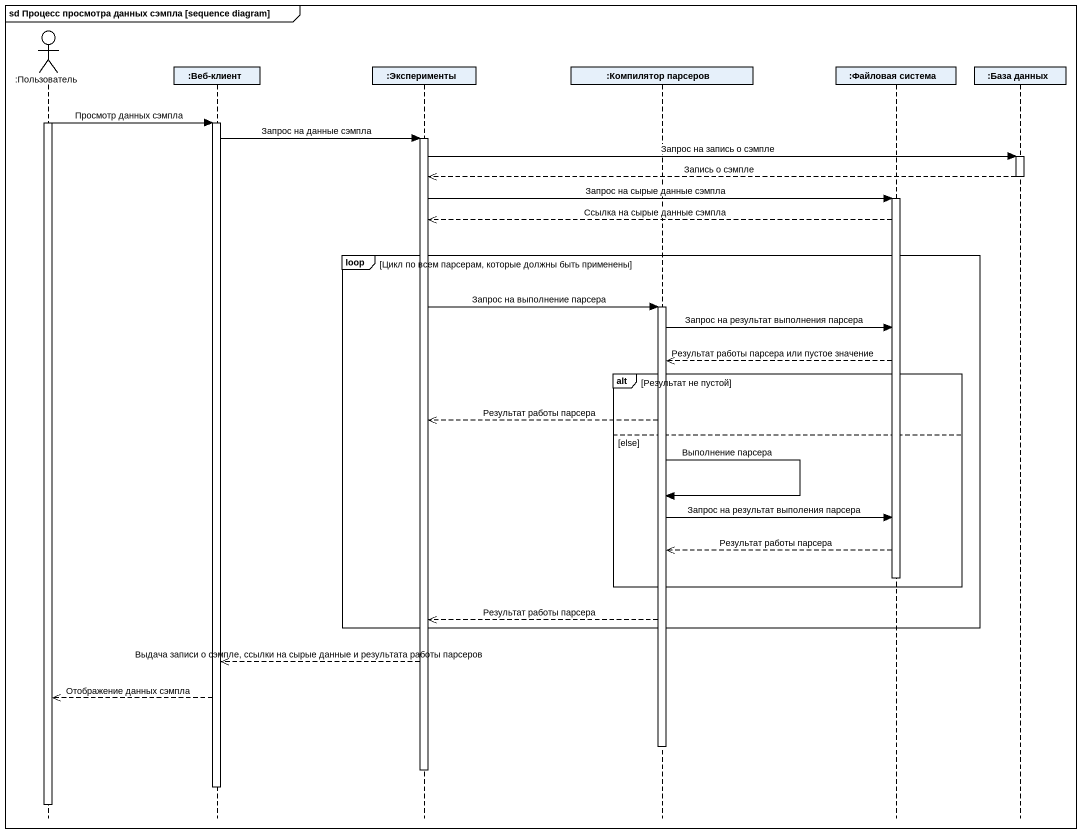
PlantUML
@startuml
mainframe sd Процесс просмотра данных сэмпла [sequence diagram]
hide footbox
actor ":Пользователь" as Пользователь
participant ":Веб-клиент" as Веб_клиент
participant ":Эксперименты" as Эксперименты
participant ":Компилятор парсеров" as Компилятор_парсеров
participant ":Файловая система" as Файловая_система
participant ":База данных" as База_данных

activate Пользователь
Пользователь -> Веб_клиент : Просмотр данных сэмпла
activate Веб_клиент
Веб_клиент -> Эксперименты : Запрос на данные сэмпла
activate Эксперименты
Эксперименты -> База_данных : Запрос на запись о сэмпле
activate База_данных
База_данных -->> Эксперименты : Запись о сэмпле
deactivate База_данных
Эксперименты -> Файловая_система : Запрос на сырые данные сэмпла
activate Файловая_система
Файловая_система -->> Эксперименты : Ссылка на сырые данные сэмпла
loop Цикл по всем парсерам, которые должны быть применены
  Эксперименты -> Компилятор_парсеров : Запрос на выполнение парсера
  activate Компилятор_парсеров
  Компилятор_парсеров -> Файловая_система : Запрос на результат выполнения парсера
  Файловая_система -->> Компилятор_парсеров : Результат работы парсера или пустое значение
  alt Результат не пустой
    Компилятор_парсеров -->> Эксперименты : Результат работы парсера
  else else
    Компилятор_парсеров -> Компилятор_парсеров : Выполнение парсера
    Компилятор_парсеров -> Файловая_система : Запрос на результат выполения парсера
    Файловая_система -->> Компилятор_парсеров : Результат работы парсера
    deactivate Файловая_система
  end
  Компилятор_парсеров -->> Эксперименты : Результат работы парсера
end
Эксперименты -->> Веб_клиент : Выдача записи о сэмпле, ссылки на сырые данные и результата работы парсеров
Веб_клиент -->> Пользователь : Отображение данных сэмпла
deactivate Компилятор_парсеров
deactivate Эксперименты
deactivate Веб_клиент
deactivate Пользователь
@enduml
